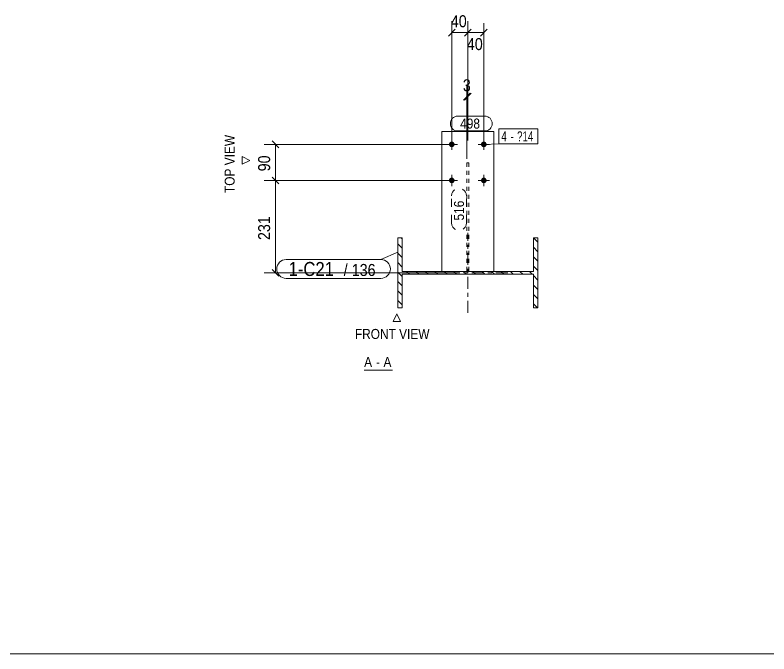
# Model space of a CAD drawing. Header units: millimetres. Extents: x 2 to 825, y 1 to 579.
# Drawn here: x 448.6 to 636.8, y 5 to 164.6 of the extents above; entities that cross this region are included whole.
import ezdxf

# ---------------------------------------------------------------- set-up
doc = ezdxf.new("R2010")
doc.units = ezdxf.units.MM
for name, pattern in [('XKITLINE00', [0]), ('XKITLINE01', [4, 1, -1, 1, -1]), ('XKITLINE02', [4, 2, -2]), ('XKITLINE03', [6, 3, -1, 1, -1])]:
    doc.linetypes.add(name, pattern=pattern)
for name, color, linetype, lineweight in [('Bolt', 3, 'Continuous', 0), ('BoltMark', 7, 'Continuous', 0), ('Dimensions', 7, 'Continuous', 0), ('DrawingSheet', 5, 'Continuous', 0), ('OtherObjectType', 7, 'Continuous', 0), ('Part', 2, 'Continuous', 0), ('PartMark', 7, 'Continuous', 0)]:
    doc.layers.add(name, color=color, linetype=linetype, lineweight=lineweight)
doc.styles.add('ARIAL', font='ARIAL.TTF')
doc.styles.add('ARIAL_NARROW', font='ARIALN.TTF')

# ---------------------------------------------------------------- blocks, each defined once
blk = doc.blocks.new('*A1')
at = {"layer": 'Part', "color": 7, "linetype": 'XKITLINE00', "lineweight": 0}
for p, q in [((545.21, 106.35), (544.11, 107.45)), ((545.21, 108.71), (545.01, 108.91)), ((579.11, 107.81), (578.01, 108.91)), ((578.01, 108.91), (578.01, 108.91)), ((579.11, 105.45), (578.01, 106.55)), ((545.21, 103.99), (544.11, 105.09)), ((579.11, 103.09), (578.01, 104.19)), ((545.21, 101.63), (544.11, 102.73)), ((579.11, 100.74), (578.01, 101.84)), ((545.21, 99.28), (544.11, 100.38)), ((547.04, 99.81), (546.34, 100.51)), ((549.39, 99.81), (548.69, 100.51)), ((551.75, 99.81), (551.05, 100.51)), ((554.11, 99.81), (553.41, 100.51)), ((556.46, 99.81), (555.76, 100.51)), ((558.82, 99.81), (558.12, 100.51)), ((561.18, 99.81), (560.48, 100.51)), ((563.54, 99.81), (562.84, 100.51)), ((565.89, 99.81), (565.19, 100.51)), ((568.25, 99.81), (567.55, 100.51)), ((570.61, 99.81), (569.91, 100.51)), ((572.97, 99.81), (572.27, 100.51)), ((575.32, 99.81), (574.62, 100.51)), ((577.68, 99.81), (576.98, 100.51)), ((545.21, 96.92), (544.11, 98.02)), ((579.11, 98.38), (578.01, 99.48)), ((579.11, 96.02), (578.01, 97.12)), ((545.21, 94.56), (544.11, 95.66)), ((579.11, 93.66), (578.01, 94.76)), ((545.21, 92.2), (544.11, 93.3)), ((579.01, 91.41), (578.01, 92.41))]:
    blk.add_line(p, q, dxfattribs=at)
blk = doc.blocks.new('*A77')
at = {"layer": 'Bolt'}
for points in [[(558.31, 132.22), (558.31, 132.19), (558.3, 132.16), (558.3, 132.12), (558.29, 132.09), (558.28, 132.05), (558.27, 132.02), (558.26, 131.99), (558.24, 131.96), (558.23, 131.93), (558.21, 131.9), (558.19, 131.87), (558.17, 131.84), (558.15, 131.81), (558.13, 131.79), (558.1, 131.76), (558.08, 131.74), (558.05, 131.72), (558.03, 131.7), (558, 131.68), (557.97, 131.66), (557.94, 131.64), (557.91, 131.63), (557.88, 131.61), (557.85, 131.6), (557.81, 131.59), (557.78, 131.58), (557.75, 131.57), (557.71, 131.57), (557.68, 131.56), (557.64, 131.56), (557.61, 131.56), (557.58, 131.56), (557.54, 131.56), (557.51, 131.57), (557.47, 131.57), (557.44, 131.58), (557.41, 131.59), (557.37, 131.6), (557.34, 131.61), (557.31, 131.63), (557.28, 131.64), (557.25, 131.66), (557.22, 131.68), (557.19, 131.7), (557.17, 131.72), (557.14, 131.74), (557.11, 131.76), (557.09, 131.79), (557.07, 131.81), (557.05, 131.84), (557.03, 131.87), (557.01, 131.9), (556.99, 131.93), (556.98, 131.96), (556.96, 131.99), (556.95, 132.02), (556.94, 132.05), (556.93, 132.09), (556.92, 132.12), (556.92, 132.16), (556.91, 132.19), (556.91, 132.22), (556.91, 132.26), (556.91, 132.29), (556.91, 132.33), (556.92, 132.36), (556.92, 132.39), (556.93, 132.43), (556.94, 132.46), (556.95, 132.49), (556.96, 132.53), (556.98, 132.56), (556.99, 132.59), (557.01, 132.62), (557.03, 132.65), (557.05, 132.68), (557.07, 132.7), (557.09, 132.73), (557.11, 132.75), (557.14, 132.78), (557.17, 132.8), (557.19, 132.82), (557.22, 132.84), (557.25, 132.86), (557.28, 132.88), (557.31, 132.89), (557.34, 132.9), (557.37, 132.92), (557.41, 132.93), (557.44, 132.94), (557.47, 132.94), (557.51, 132.95), (557.54, 132.95), (557.58, 132.96), (557.61, 132.96), (557.64, 132.96), (557.68, 132.95), (557.71, 132.95), (557.75, 132.94), (557.78, 132.94), (557.81, 132.93), (557.85, 132.92), (557.88, 132.9), (557.91, 132.89), (557.94, 132.88), (557.97, 132.86), (558, 132.84), (558.03, 132.82), (558.05, 132.8), (558.08, 132.78), (558.1, 132.75), (558.13, 132.73), (558.15, 132.7), (558.17, 132.68), (558.19, 132.65), (558.21, 132.62), (558.23, 132.59), (558.24, 132.56), (558.26, 132.53), (558.27, 132.49), (558.28, 132.46), (558.29, 132.43), (558.3, 132.39), (558.3, 132.36), (558.31, 132.33), (558.31, 132.29), (558.31, 132.26)], [(566.31, 132.22), (566.31, 132.19), (566.3, 132.16), (566.3, 132.12), (566.29, 132.09), (566.28, 132.05), (566.27, 132.02), (566.26, 131.99), (566.24, 131.96), (566.23, 131.93), (566.21, 131.9), (566.19, 131.87), (566.17, 131.84), (566.15, 131.81), (566.13, 131.79), (566.1, 131.76), (566.08, 131.74), (566.05, 131.72), (566.03, 131.7), (566, 131.68), (565.97, 131.66), (565.94, 131.64), (565.91, 131.63), (565.88, 131.61), (565.85, 131.6), (565.81, 131.59), (565.78, 131.58), (565.75, 131.57), (565.71, 131.57), (565.68, 131.56), (565.64, 131.56), (565.61, 131.56), (565.58, 131.56), (565.54, 131.56), (565.51, 131.57), (565.47, 131.57), (565.44, 131.58), (565.41, 131.59), (565.37, 131.6), (565.34, 131.61), (565.31, 131.63), (565.28, 131.64), (565.25, 131.66), (565.22, 131.68), (565.19, 131.7), (565.17, 131.72), (565.14, 131.74), (565.11, 131.76), (565.09, 131.79), (565.07, 131.81), (565.05, 131.84), (565.03, 131.87), (565.01, 131.9), (564.99, 131.93), (564.98, 131.96), (564.96, 131.99), (564.95, 132.02), (564.94, 132.05), (564.93, 132.09), (564.92, 132.12), (564.92, 132.16), (564.91, 132.19), (564.91, 132.22), (564.91, 132.26), (564.91, 132.29), (564.91, 132.33), (564.92, 132.36), (564.92, 132.39), (564.93, 132.43), (564.94, 132.46), (564.95, 132.49), (564.96, 132.53), (564.98, 132.56), (564.99, 132.59), (565.01, 132.62), (565.03, 132.65), (565.05, 132.68), (565.07, 132.7), (565.09, 132.73), (565.11, 132.75), (565.14, 132.78), (565.17, 132.8), (565.19, 132.82), (565.22, 132.84), (565.25, 132.86), (565.28, 132.88), (565.31, 132.89), (565.34, 132.9), (565.37, 132.92), (565.41, 132.93), (565.44, 132.94), (565.47, 132.94), (565.51, 132.95), (565.54, 132.95), (565.58, 132.96), (565.61, 132.96), (565.64, 132.96), (565.68, 132.95), (565.71, 132.95), (565.75, 132.94), (565.78, 132.94), (565.81, 132.93), (565.85, 132.92), (565.88, 132.9), (565.91, 132.89), (565.94, 132.88), (565.97, 132.86), (566, 132.84), (566.03, 132.82), (566.05, 132.8), (566.08, 132.78), (566.1, 132.75), (566.13, 132.73), (566.15, 132.7), (566.17, 132.68), (566.19, 132.65), (566.21, 132.62), (566.23, 132.59), (566.24, 132.56), (566.26, 132.53), (566.27, 132.49), (566.28, 132.46), (566.29, 132.43), (566.3, 132.39), (566.3, 132.36), (566.31, 132.33), (566.31, 132.29), (566.31, 132.26)], [(558.31, 123.22), (558.31, 123.19), (558.3, 123.16), (558.3, 123.12), (558.29, 123.09), (558.28, 123.05), (558.27, 123.02), (558.26, 122.99), (558.24, 122.96), (558.23, 122.93), (558.21, 122.9), (558.19, 122.87), (558.17, 122.84), (558.15, 122.81), (558.13, 122.79), (558.1, 122.76), (558.08, 122.74), (558.05, 122.72), (558.03, 122.7), (558, 122.68), (557.97, 122.66), (557.94, 122.64), (557.91, 122.63), (557.88, 122.61), (557.85, 122.6), (557.81, 122.59), (557.78, 122.58), (557.75, 122.57), (557.71, 122.57), (557.68, 122.56), (557.64, 122.56), (557.61, 122.56), (557.58, 122.56), (557.54, 122.56), (557.51, 122.57), (557.47, 122.57), (557.44, 122.58), (557.41, 122.59), (557.37, 122.6), (557.34, 122.61), (557.31, 122.63), (557.28, 122.64), (557.25, 122.66), (557.22, 122.68), (557.19, 122.7), (557.17, 122.72), (557.14, 122.74), (557.11, 122.76), (557.09, 122.79), (557.07, 122.81), (557.05, 122.84), (557.03, 122.87), (557.01, 122.9), (556.99, 122.93), (556.98, 122.96), (556.96, 122.99), (556.95, 123.02), (556.94, 123.05), (556.93, 123.09), (556.92, 123.12), (556.92, 123.16), (556.91, 123.19), (556.91, 123.22), (556.91, 123.26), (556.91, 123.29), (556.91, 123.33), (556.92, 123.36), (556.92, 123.39), (556.93, 123.43), (556.94, 123.46), (556.95, 123.49), (556.96, 123.53), (556.98, 123.56), (556.99, 123.59), (557.01, 123.62), (557.03, 123.65), (557.05, 123.68), (557.07, 123.7), (557.09, 123.73), (557.11, 123.75), (557.14, 123.78), (557.17, 123.8), (557.19, 123.82), (557.22, 123.84), (557.25, 123.86), (557.28, 123.88), (557.31, 123.89), (557.34, 123.9), (557.37, 123.92), (557.41, 123.93), (557.44, 123.94), (557.47, 123.94), (557.51, 123.95), (557.54, 123.95), (557.58, 123.96), (557.61, 123.96), (557.64, 123.96), (557.68, 123.95), (557.71, 123.95), (557.75, 123.94), (557.78, 123.94), (557.81, 123.93), (557.85, 123.92), (557.88, 123.9), (557.91, 123.89), (557.94, 123.88), (557.97, 123.86), (558, 123.84), (558.03, 123.82), (558.05, 123.8), (558.08, 123.78), (558.1, 123.75), (558.13, 123.73), (558.15, 123.7), (558.17, 123.68), (558.19, 123.65), (558.21, 123.62), (558.23, 123.59), (558.24, 123.56), (558.26, 123.53), (558.27, 123.49), (558.28, 123.46), (558.29, 123.43), (558.3, 123.39), (558.3, 123.36), (558.31, 123.33), (558.31, 123.29), (558.31, 123.26)], [(566.31, 123.22), (566.31, 123.19), (566.3, 123.16), (566.3, 123.12), (566.29, 123.09), (566.28, 123.05), (566.27, 123.02), (566.26, 122.99), (566.24, 122.96), (566.23, 122.93), (566.21, 122.9), (566.19, 122.87), (566.17, 122.84), (566.15, 122.81), (566.13, 122.79), (566.1, 122.76), (566.08, 122.74), (566.05, 122.72), (566.03, 122.7), (566, 122.68), (565.97, 122.66), (565.94, 122.64), (565.91, 122.63), (565.88, 122.61), (565.85, 122.6), (565.81, 122.59), (565.78, 122.58), (565.75, 122.57), (565.71, 122.57), (565.68, 122.56), (565.64, 122.56), (565.61, 122.56), (565.58, 122.56), (565.54, 122.56), (565.51, 122.57), (565.47, 122.57), (565.44, 122.58), (565.41, 122.59), (565.37, 122.6), (565.34, 122.61), (565.31, 122.63), (565.28, 122.64), (565.25, 122.66), (565.22, 122.68), (565.19, 122.7), (565.17, 122.72), (565.14, 122.74), (565.11, 122.76), (565.09, 122.79), (565.07, 122.81), (565.05, 122.84), (565.03, 122.87), (565.01, 122.9), (564.99, 122.93), (564.98, 122.96), (564.96, 122.99), (564.95, 123.02), (564.94, 123.05), (564.93, 123.09), (564.92, 123.12), (564.92, 123.16), (564.91, 123.19), (564.91, 123.22), (564.91, 123.26), (564.91, 123.29), (564.91, 123.33), (564.92, 123.36), (564.92, 123.39), (564.93, 123.43), (564.94, 123.46), (564.95, 123.49), (564.96, 123.53), (564.98, 123.56), (564.99, 123.59), (565.01, 123.62), (565.03, 123.65), (565.05, 123.68), (565.07, 123.7), (565.09, 123.73), (565.11, 123.75), (565.14, 123.78), (565.17, 123.8), (565.19, 123.82), (565.22, 123.84), (565.25, 123.86), (565.28, 123.88), (565.31, 123.89), (565.34, 123.9), (565.37, 123.92), (565.41, 123.93), (565.44, 123.94), (565.47, 123.94), (565.51, 123.95), (565.54, 123.95), (565.58, 123.96), (565.61, 123.96), (565.64, 123.96), (565.68, 123.95), (565.71, 123.95), (565.75, 123.94), (565.78, 123.94), (565.81, 123.93), (565.85, 123.92), (565.88, 123.9), (565.91, 123.89), (565.94, 123.88), (565.97, 123.86), (566, 123.84), (566.03, 123.82), (566.05, 123.8), (566.08, 123.78), (566.1, 123.75), (566.13, 123.73), (566.15, 123.7), (566.17, 123.68), (566.19, 123.65), (566.21, 123.62), (566.23, 123.59), (566.24, 123.56), (566.26, 123.53), (566.27, 123.49), (566.28, 123.46), (566.29, 123.43), (566.3, 123.39), (566.3, 123.36), (566.31, 123.33), (566.31, 123.29), (566.31, 123.26)]]:
    blk.add_hatch(color=3, dxfattribs=at).paths.add_polyline_path(points, flags=17)
at = {"layer": 'Bolt', "color": 3, "linetype": 'XKITLINE00', "lineweight": 0}
for p, q in [((557.61, 133.66), (557.61, 130.86)), ((565.61, 133.66), (565.61, 130.86)), ((559.01, 132.26), (556.21, 132.26)), ((567.01, 132.26), (564.21, 132.26)), ((557.61, 124.66), (557.61, 121.86)), ((565.61, 124.66), (565.61, 121.86)), ((559.01, 123.26), (556.21, 123.26)), ((567.01, 123.26), (564.21, 123.26))]:
    blk.add_line(p, q, dxfattribs=at)
blk = doc.blocks.new('*A78')
at = {"layer": 'Part', "color": 7, "linetype": 'XKITLINE03', "lineweight": 0}
for p, q in [((561.61, 90.16), (561.61, 110.16)), ((571.61, 100.16), (551.61, 100.16))]:
    blk.add_line(p, q, dxfattribs=at)
at = {"layer": 'Part', "color": 2, "linetype": 'XKITLINE00', "lineweight": 0}
for p, q in [((544.11, 91.41), (544.11, 108.91)), ((544.11, 108.91), (545.21, 108.91)), ((545.21, 108.91), (545.21, 100.51)), ((578.01, 108.91), (579.11, 108.91)), ((578.01, 100.51), (578.01, 108.91)), ((579.11, 108.91), (579.11, 91.41)), ((545.21, 100.51), (578.01, 100.51)), ((578.01, 99.81), (545.21, 99.81)), ((545.21, 99.81), (545.21, 91.41)), ((578.01, 91.41), (578.01, 99.81)), ((545.21, 91.41), (544.11, 91.41)), ((579.11, 91.41), (578.01, 91.41))]:
    blk.add_line(p, q, dxfattribs=at)
blk = doc.blocks.new('*A79')
at = {"layer": 'Part', "color": 7, "linetype": 'XKITLINE01', "lineweight": 0}
for p, q in [((561.86, 127.66), (561.36, 127.66)), ((561.36, 127.66), (561.36, 100.51)), ((561.86, 127.66), (561.86, 100.51)), ((561.86, 100.51), (561.36, 100.51)), ((561.36, 100.51), (561.86, 100.51))]:
    blk.add_line(p, q, dxfattribs=at)
blk = doc.blocks.new('*A80')
at = {"layer": 'Part', "color": 2, "linetype": 'XKITLINE00', "lineweight": 0}
for p, q in [((555.11, 135.51), (568.11, 135.51)), ((555.11, 135.51), (555.11, 100.51)), ((568.11, 135.51), (568.11, 100.51))]:
    blk.add_line(p, q, dxfattribs=at)
at = {"layer": 'Part', "color": 7, "linetype": 'XKITLINE01', "lineweight": 0}
blk.add_line((555.11, 100.51), (568.11, 100.51), dxfattribs=at)
blk = doc.blocks.new('*A106')
at = {"layer": 'DrawingSheet', "color": 5, "linetype": 'XKITLINE00', "lineweight": 0}
blk.add_line((5, 5), (825, 5), dxfattribs=at)
blk = doc.blocks.new('*A209')
at = {"layer": 'Dimensions', "color": 7, "linetype": 'XKITLINE00', "lineweight": 0}
for p, q in [((557.61, 133.26), (557.61, 163.01)), ((561.61, 133.26), (561.61, 163.01)), ((558.46, 161.01), (556.76, 159.31)), ((557.61, 160.16), (561.61, 160.16)), ((562.46, 161.01), (560.76, 159.31))]:
    blk.add_line(p, q, dxfattribs=at)
at = {"layer": 'Dimensions', "color": 3}
for p in [(557.61, 160.16), (561.61, 160.16)]:
    blk.add_point(p, dxfattribs=at)
at = {"layer": 'Dimensions', "color": 3, "style": 'ARIAL', "width": 0.85}
blk.add_text('40', height=3, dxfattribs=at).set_placement((557.38, 161.51))
blk = doc.blocks.new('*A210')
at = {"layer": 'Dimensions', "color": 7, "linetype": 'XKITLINE00', "lineweight": 0}
for p, q in [((561.61, 133.26), (561.61, 162.56)), ((565.61, 133.26), (565.61, 162.56)), ((562.46, 161.01), (560.76, 159.31)), ((561.61, 160.16), (565.61, 160.16)), ((566.46, 161.01), (564.76, 159.31))]:
    blk.add_line(p, q, dxfattribs=at)
at = {"layer": 'Dimensions', "color": 3}
for p in [(561.61, 160.16), (565.61, 160.16)]:
    blk.add_point(p, dxfattribs=at)
at = {"layer": 'Dimensions', "color": 3, "style": 'ARIAL', "width": 0.85}
blk.add_text('40', height=3, dxfattribs=at).set_placement((561.38, 155.81))
blk = doc.blocks.new('*A211')
at = {"layer": 'Dimensions', "color": 7, "linetype": 'XKITLINE00', "lineweight": 0}
for p, q in [((561.36, 128.66), (561.36, 147.01)), ((561.61, 133.26), (561.61, 147.01)), ((562.21, 145.01), (560.51, 143.31)), ((562.46, 145.01), (560.76, 143.31)), ((561.36, 144.16), (561.61, 144.16))]:
    blk.add_line(p, q, dxfattribs=at)
at = {"layer": 'Dimensions', "color": 3}
for p in [(561.36, 144.16), (561.61, 144.16)]:
    blk.add_point(p, dxfattribs=at)
at = {"layer": 'Dimensions', "color": 3, "style": 'ARIAL', "width": 0.85}
blk.add_text('3', height=3, dxfattribs=at).set_placement((560.37, 145.51))
blk = doc.blocks.new('*A212')
at = {"layer": 'Dimensions', "color": 7, "linetype": 'XKITLINE00', "lineweight": 0}
for p, q in [((556.61, 123.26), (510.76, 123.26)), ((512.76, 124.11), (514.46, 122.41)), ((513.61, 100.16), (513.61, 123.26)), ((556.61, 100.16), (510.76, 100.16)), ((512.76, 101.01), (514.46, 99.31))]:
    blk.add_line(p, q, dxfattribs=at)
at = {"layer": 'Dimensions', "color": 3}
for p in [(513.61, 123.26), (513.61, 100.16)]:
    blk.add_point(p, dxfattribs=at)
at = {"layer": 'Dimensions', "color": 3, "style": 'ARIAL', "width": 0.85}
blk.add_text('231', height=3, rotation=90.0002, dxfattribs=at).set_placement((512.26, 108.37))
blk = doc.blocks.new('*A213')
at = {"layer": 'Dimensions', "color": 7, "linetype": 'XKITLINE00', "lineweight": 0}
for p, q in [((556.61, 132.26), (510.76, 132.26)), ((512.76, 133.11), (514.46, 131.41)), ((513.61, 123.26), (513.61, 132.26)), ((556.61, 123.26), (510.76, 123.26)), ((512.76, 124.11), (514.46, 122.41))]:
    blk.add_line(p, q, dxfattribs=at)
at = {"layer": 'Dimensions', "color": 3}
for p in [(513.61, 132.26), (513.61, 123.26)]:
    blk.add_point(p, dxfattribs=at)
at = {"layer": 'Dimensions', "color": 3, "style": 'ARIAL', "width": 0.85}
blk.add_text('90', height=3, rotation=90.0002, dxfattribs=at).set_placement((512.26, 125.53))
blk = doc.blocks.new('*A214')
at = {"layer": 'BoltMark', "color": 7, "linetype": 'XKITLINE00', "lineweight": 0}
for p, q in [((569.38, 136.11), (579.07, 136.11)), ((569.38, 132.41), (569.38, 136.11)), ((579.07, 132.41), (579.07, 136.11)), ((565.61, 132.26), (569.38, 132.41)), ((569.38, 132.41), (579.07, 132.41))]:
    blk.add_line(p, q, dxfattribs=at)
at = {"layer": 'BoltMark', "color": 3, "style": 'ARIAL_NARROW', "width": 0.85}
for s, p in [('?14', (573.91, 133.01)), ('4', (569.98, 133.01)), ('-', (572.25, 133.01))]:
    blk.add_text(s, height=2.5, dxfattribs=at).set_placement(p)
blk = doc.blocks.new('*A215')
at = {"layer": 'PartMark', "color": 7, "linetype": 'XKITLINE00', "lineweight": 0}
for p, q in [((559.1, 139.31), (565.86, 139.31)), ((559.1, 135.61), (565.86, 135.61))]:
    blk.add_line(p, q, dxfattribs=at)
for centre, start, end in [((559.1, 137.46), 90, 270), ((565.86, 137.46), 270, 90)]:
    blk.add_arc(centre, 1.85, start, end, dxfattribs=at)
at = {"layer": 'PartMark', "color": 3, "style": 'ARIAL', "width": 0.85}
blk.add_text('498', height=2.5, dxfattribs=at).set_placement((559.7, 136.21))
blk = doc.blocks.new('*A216')
at = {"layer": 'PartMark', "color": 7, "linetype": 'XKITLINE02', "lineweight": 0}
for p, q in [((557.56, 112.65), (557.56, 119.41)), ((561.26, 112.65), (561.26, 119.41))]:
    blk.add_line(p, q, dxfattribs=at)
for centre, start, end in [((559.41, 119.41), 0, 180), ((559.41, 112.65), 180, 0)]:
    blk.add_arc(centre, 1.85, start, end, dxfattribs=at)
at = {"layer": 'PartMark', "color": 3, "style": 'ARIAL', "width": 0.85}
blk.add_text('516', height=2.5, rotation=90.0002, dxfattribs=at).set_placement((560.66, 113.25))
blk = doc.blocks.new('*A217')
at = {"layer": 'PartMark', "color": 7, "linetype": 'XKITLINE00', "lineweight": 0}
for p, q in [((544.16, 105.38), (539.92, 103.49)), ((516.27, 103.49), (539.92, 103.49)), ((516.27, 98.79), (539.92, 98.79))]:
    blk.add_line(p, q, dxfattribs=at)
for centre, start, end in [((516.27, 101.14), 90, 270), ((539.92, 101.14), 270, 90)]:
    blk.add_arc(centre, 2.35, start, end, dxfattribs=at)
at = {"layer": 'PartMark', "color": 1, "style": 'ARIAL', "width": 0.85}
blk.add_text('1-C21', height=3.5, dxfattribs=at).set_placement((516.87, 99.39))
at = {"layer": 'PartMark', "color": 3, "style": 'ARIAL', "width": 0.85}
for s, p in [('/', (530.63, 99.39)), ('136', (532.64, 99.39))]:
    blk.add_text(s, height=3, dxfattribs=at).set_placement(p)
blk = doc.blocks.new('*A218')
at = {"layer": 'OtherObjectType', "color": 7, "linetype": 'XKITLINE00', "lineweight": 0}
for p, q in [((505.28, 127.32), (505.28, 129.2)), ((505.28, 129.2), (507.16, 128.26)), ((507.16, 128.26), (505.28, 127.32)), ((507.16, 128.26), (507.16, 128.26)), ((542.95, 88.03), (543.88, 89.91)), ((543.88, 89.91), (544.82, 88.03)), ((543.88, 89.91), (543.88, 89.91)), ((544.82, 88.03), (542.95, 88.03)), ((535.73, 75.91), (542.79, 75.91))]:
    blk.add_line(p, q, dxfattribs=at)
at = {"layer": 'OtherObjectType', "color": 7, "style": 'ARIAL', "width": 0.85}
blk.add_text('TOP VIEW', height=2.5, rotation=90, dxfattribs=at).set_placement((503.41, 120.11))
for s, p in [('FRONT VIEW', (533.42, 83.66)), ('A', (535.73, 76.66)), ('A', (540.56, 76.66)), ('-', (538.7, 76.66))]:
    blk.add_text(s, height=2.5, dxfattribs=at).set_placement(p)

msp = doc.modelspace()

# ---------------------------------------------------------------- block references
at = {"lineweight": 0}
for name in ['*A106', '*A209', '*A210', '*A211', '*A215', '*A214', '*A80', '*A77', '*A213', '*A79', '*A212', '*A216', '*A78', '*A1', '*A217']:
    msp.add_blockref(name, (0, 0), dxfattribs=at)
at = {"layer": 'OtherObjectType', "lineweight": 0}
msp.add_blockref('*A218', (0, 0), dxfattribs=at)

doc.saveas('drawing.dxf')
